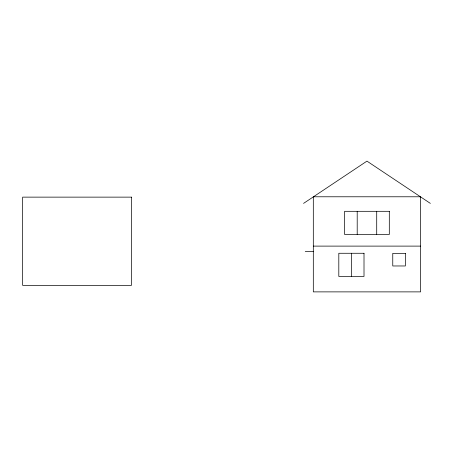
<?xml version="1.0" encoding="UTF-8"?>
<svg xmlns="http://www.w3.org/2000/svg" width="453" height="453" viewBox="0 0 453 453"><rect width="100%" height="100%" fill="white"/><g stroke="black" fill="none" stroke-linecap="round" stroke-linejoin="round"><path stroke-width="0.68" d="M303.561 203.386L366.953 161.121L430.35 203.386M313.312 246.109L420.599 246.109M305.248 251.647L313.312 251.647M376.709 211.313L376.709 234.473M357.202 211.313L357.202 234.473M351.409 253.272L351.409 276.432M420.599 196.783L313.312 196.783L313.312 291.879L420.599 291.879L420.599 196.783M131.444 197.134L22.65 197.134L22.65 285.373L131.444 285.373L131.444 197.134M389.308 211.313L344.603 211.313L344.603 234.473L389.308 234.473L389.308 211.313M364.008 253.272L338.81 253.272L338.81 276.432L364.008 276.432L364.008 253.272M405.356 253.374L392.762 253.374L392.762 265.968L405.356 265.968L405.356 253.374"/></g></svg>
